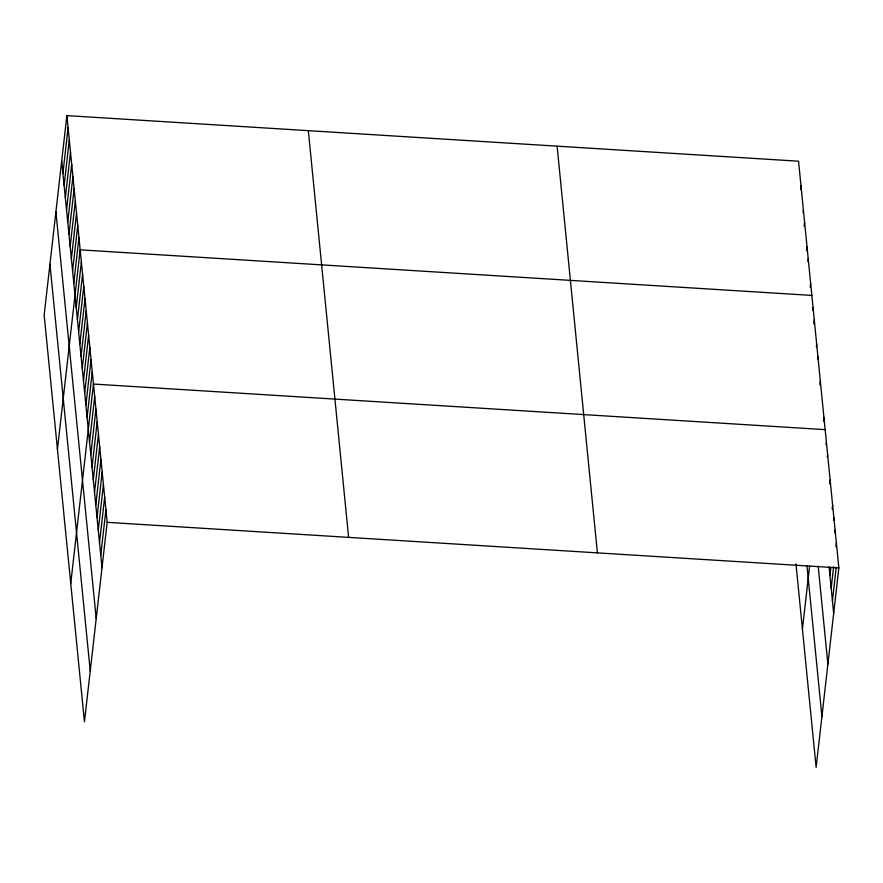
<?xml version="1.0" encoding="UTF-8"?>
<svg xmlns="http://www.w3.org/2000/svg" width="883" height="883" viewBox="0 0 883 883"><rect width="100%" height="100%" fill="white"/><g stroke="black" fill="none" stroke-linecap="round" stroke-linejoin="round"><path stroke-width="1.32" d="M66.876 115.618L44.15 315.088L84.448 721.797L107.174 522.339L66.876 115.618L798.552 161.203L838.85 567.912L816.124 767.382L795.98 564.016M62.914 173.234L68.079 127.825M64.117 185.43L69.293 140.022M65.331 197.626L70.508 152.229M66.534 209.834L71.711 164.426M67.748 222.03L72.925 176.633M68.951 234.238L74.128 188.83M70.165 246.434L75.342 201.026M71.368 258.642L76.545 213.233M72.583 270.838L77.759 225.43M73.786 283.046L78.962 237.637M57.45 449.304L80.176 249.834L811.852 295.419M76.214 307.439L81.379 262.041M77.417 319.646L82.594 274.238M78.631 331.842L83.797 286.445M79.834 344.05L85.011 298.642M81.048 356.246L86.214 310.849M82.251 368.454L87.428 323.046M83.466 380.65L88.631 335.242M84.669 392.858L89.845 347.449M85.883 405.054L91.048 359.646M87.086 417.262L92.262 371.853M70.739 583.52L93.466 384.05L825.152 429.635M89.547 442.03L94.713 396.622M90.783 454.602L95.96 409.193M92.031 467.173L97.207 421.765M93.278 479.745L98.455 434.337M94.525 492.317L99.702 446.908M95.772 504.888L100.938 459.48M97.02 517.46L102.185 472.052M98.256 530.032L103.432 484.624M99.503 542.604L104.68 497.195M100.75 555.164L105.927 509.767M800.517 189.613L800.969 185.607M803.089 212.682L803.387 210.011M804.148 226.214L804.601 222.207M806.565 250.617L807.018 246.611M807.923 261.489L808.232 258.818M810.186 287.218L810.649 283.211M812.757 310.286L813.066 307.615M813.817 323.829L814.269 319.823M816.389 346.898L816.687 344.227M817.592 359.094L817.901 356.423M819.854 384.833L820.318 380.827M823.486 421.434L823.938 417.427M802.426 629.093L809.59 566.169M826.091 444.877L826.4 442.206M827.338 457.449L827.636 454.778M829.678 483.928L830.13 479.922M832.161 509.072L832.625 505.065M833.563 520.297L833.872 517.626M829.943 575.606L830.848 567.592M834.81 532.868L835.108 530.197M831.19 588.177L833.618 566.809M835.903 546.776L836.356 542.769M832.426 600.749L836.234 567.361M107.174 522.339L838.85 567.912M829.071 566.809L833.673 613.321M818.166 566.102L827.89 664.159M807.007 566.058L821.918 716.543M557.107 146.159L597.394 552.879M308.333 130.662L348.619 537.372M61.7 161.026L101.998 567.736M55.905 211.865L96.203 618.575M49.945 264.249L90.232 670.959"/></g></svg>
